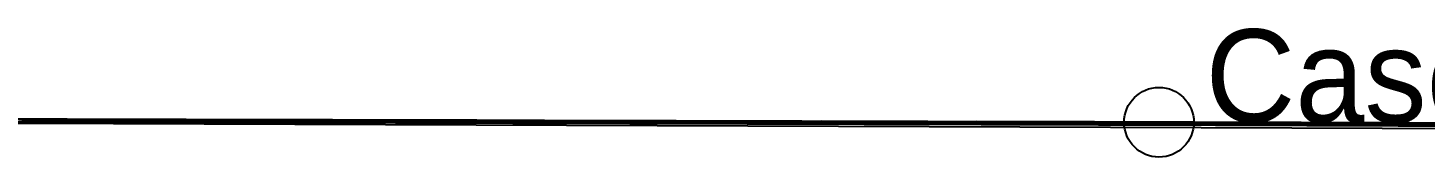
# Model space of a CAD drawing. Header units: metres. Extents: x 528129 to 864363, y 9998262 to 10000641.
# Drawn here: x 605744 to 617762, y 9999529 to 10000641 of the extents above; entities that cross this region are included whole.
import ezdxf

# ---------------------------------------------------------------- set-up
doc = ezdxf.new("R2010")
doc.units = ezdxf.units.M
for name, color, linetype in [('BACIA_CBHRCC', 1, 'CONTINUOUS'), ('HIDROGRAFIA', 5, 'CONTINUOUS'), ('LIMITES_MUNICIPAIS', 8, 'CONTINUOUS'), ('RIO_ARAGUAIA', 150, 'CONTINUOUS'), ('SEDES_MUNICIPAIS', 10, 'CONTINUOUS'), ('SUBBACIA_COCO', 30, 'CONTINUOUS')]:
    doc.layers.add(name, color=color, linetype=linetype)

msp = doc.modelspace()

# ---------------------------------------------------------------- linework, layer by layer
at = {"layer": 'BACIA_CBHRCC'}
for points in [[(605717.766, 9999854.97), (605884.174, 9999854.504), (606015.724, 9999854.146), (606106.918, 9999853.901), (606366.871, 9999853.21), (606570.482, 9999852.663), (606660.569, 9999852.425), (606734.996, 9999852.236), (606761.189, 9999852.182), (606765.022, 9999852.186), (606750.219, 9999852.243), (606702.176, 9999852.397), (606680.627, 9999852.475), (606701.395, 9999852.439), (606768.702, 9999852.274), (606801.883, 9999852.197), (606800.243, 9999852.217), (606759.756, 9999852.344), (606650.922, 9999852.673), (606692.344, 9999852.561), (606823.849, 9999852.217), (606887.555, 9999852.059), (606934.017, 9999851.953), (607041.195, 9999851.662), (607140.445, 9999851.393), (607337.4, 9999850.862), (607392.841, 9999850.721), (607481.364, 9999850.482), (607537.67, 9999850.339), (607558.854, 9999850.301), (607660.847, 9999850.046), (607568.908, 9999850.316), (607503.119, 9999850.513), (607388.126, 9999850.861), (607269.371, 9999851.222), (607194.68, 9999851.453), (607104.451, 9999851.737), (607043.475, 9999851.937), (606991.368, 9999852.113), (606926.25, 9999852.315), (606859.33, 9999852.512), (606695.871, 9999852.987), (606601.543, 9999853.258), (606498.395, 9999853.551), (606343.353, 9999853.986), (606242.476, 9999854.268), (606080.856, 9999854.716), (605767.263, 9999855.58), (605632.971, 9999855.955)], [(605665.663, 9999855.912), (605745.62, 9999855.713), (605837.058, 9999855.484), (605894.648, 9999855.34), (605943.36, 9999855.221), (605979.08, 9999855.138), (605994.647, 9999855.117), (605976.614, 9999855.18), (605870.351, 9999855.511), (605810.137, 9999855.705), (605775.428, 9999855.814), (605731.509, 9999855.947)], [(605677.01, 9999856.274), (605754.456, 9999856.078), (605962.185, 9999855.548), (606049.631, 9999855.322), (606143.867, 9999855.078), (606299.162, 9999854.671), (606396.184, 9999854.413), (606507.896, 9999854.114), (606720.997, 9999853.538), (606855.384, 9999853.173), (607260.439, 9999852.067), (607398.198, 9999851.691), (607514.469, 9999851.374), (607634.327, 9999851.048), (607678.482, 9999850.934), (607781.473, 9999850.651), (607881.754, 9999850.37), (608001.245, 9999850.032), (608101.262, 9999849.746), (608273.076, 9999849.253), (608483.137, 9999848.646), (608842.369, 9999847.604), (608970.225, 9999847.235), (609103.36, 9999846.863), (609212.814, 9999846.572), (609248.678, 9999846.487), (609388.759, 9999846.191), (609440.221, 9999846.091), (609468.872, 9999846.042), (609495.634, 9999846.02), (609530.343, 9999845.972), (609594.355, 9999845.849), (609604.915, 9999845.837), (609606.488, 9999845.851), (609599.164, 9999845.89), (609582.648, 9999845.955), (609538.741, 9999846.107), (609473.862, 9999846.325), (609455.243, 9999846.396), (609452.109, 9999846.423), (609461.808, 9999846.413), (609476.574, 9999846.388), (609507.146, 9999846.328), (609571.559, 9999846.179), (609600.183, 9999846.116), (609632.06, 9999846.051), (609656.12, 9999846), (609695.23, 9999845.905), (609751.374, 9999845.762), (609822.301, 9999845.577), (609950.476, 9999845.235), (610090.331, 9999844.859), (610374.089, 9999844.096), (610506.062, 9999843.743), (610583.222, 9999843.54), (610649.842, 9999843.367), (610703.957, 9999843.231), (610824.201, 9999842.935), (611092.456, 9999842.254), (611188.754, 9999842.005), (611249.409, 9999841.85), (611302.196, 9999841.717), (611344.806, 9999841.613), (611380.252, 9999841.54), (611390.017, 9999841.552), (611398.814, 9999841.55), (611414.1, 9999841.529), (611438.342, 9999841.482), (611474.964, 9999841.399), (611538.359, 9999841.243), (611623.107, 9999841.022), (611752.809, 9999840.671), (611877.875, 9999840.327), (612112.48, 9999839.675), (612267.538, 9999839.247), (612396.103, 9999838.893), (612519.862, 9999838.553), (612608.635, 9999838.312), (612687.432, 9999838.102), (612746.623, 9999837.949), (612797.6, 9999837.82), (612891.801, 9999837.587), (612975.53, 9999837.377), (613118.854, 9999837.015), (613225.949, 9999836.75), (613283.911, 9999836.603), (613353.115, 9999836.423), (613433.482, 9999836.207), (613614.574, 9999835.715), (614043.343, 9999834.538), (614236.897, 9999834.005), (614481.5, 9999833.329), (614765.135, 9999832.546), (614898.914, 9999832.18), (615159.713, 9999831.467), (615560.182, 9999830.366), (616055.379, 9999829.008), (616294.492, 9999828.346), (616383.788, 9999828.101), (616412.723, 9999828.022), (616779.142, 9999826.894), (616885.531, 9999826.565), (616990.111, 9999826.239), (617108.48, 9999825.866), (617211.269, 9999825.537), (617294.44, 9999825.268), (617343.386, 9999825.106), (617408.716, 9999824.878), (617424.069, 9999824.814), (617435.013, 9999824.748), (617451.674, 9999824.674), (617482.087, 9999824.565), (617561.628, 9999824.304), (617635.379, 9999824.071), (617721.403, 9999823.805), (617843.558, 9999823.431)], [(605692.659, 9999852.007), (605860.886, 9999851.549), (606011.376, 9999851.136), (606146.926, 9999850.753), (606288.221, 9999850.35), (606414.752, 9999849.99), (606540.99, 9999849.635), (606710.855, 9999849.161), (606858.83, 9999848.75), (606983.608, 9999848.412), (607168.133, 9999847.926), (607248.804, 9999847.711), (607335.23, 9999847.478), (607565.538, 9999846.856), (607698.163, 9999846.499), (607819.557, 9999846.176), (608040.661, 9999845.591), (608175.254, 9999845.234), (608225.067, 9999845.105), (608263.714, 9999845.018), (608270.865, 9999845.015), (608272.374, 9999845.044), (608281.902, 9999845.035), (608357.917, 9999844.884), (608388.111, 9999844.837), (608429.388, 9999844.743), (608473.927, 9999844.631), (608555.559, 9999844.419), (608823.312, 9999843.718), (608933.869, 9999843.421), (608975.399, 9999843.318), (608965.219, 9999843.367), (608923.653, 9999843.511), (608905.708, 9999843.578), (608892.443, 9999843.632), (608866.567, 9999843.752), (608796.91, 9999843.978), (608694.691, 9999844.282), (608566.204, 9999844.654), (608424.709, 9999845.056), (608275.502, 9999845.477), (608172.19, 9999845.769), (608004.408, 9999846.245), (607890.505, 9999846.57), (607719.525, 9999847.06), (607611.132, 9999847.372), (607411.643, 9999847.949), (607283.098, 9999848.324), (607213.5, 9999848.531), (607141.548, 9999848.752), (607089.274, 9999848.921), (607059.56, 9999849.022), (607037.64, 9999849.103), (607016.989, 9999849.192), (606997.114, 9999849.27), (606934.288, 9999849.494), (606900.175, 9999849.612), (606880.162, 9999849.682), (606776.333, 9999849.974), (606635.004, 9999850.374), (606526.139, 9999850.684), (606413.18, 9999851.006), (606286.652, 9999851.366), (606150.572, 9999851.749), (606007.063, 9999852.15), (605828.384, 9999852.645), (605731.183, 9999852.913)], [(617765.821, 9999808.356), (617677.73, 9999808.676), (617565.222, 9999809.074), (617435.138, 9999809.527), (617350.426, 9999809.819), (617261.226, 9999810.124), (617165.561, 9999810.449), (617013.453, 9999810.96), (616809.121, 9999811.645), (616715.627, 9999811.96), (616629.039, 9999812.253), (616553.177, 9999812.512), (616325.137, 9999813.304), (616137.878, 9999813.947), (616052.874, 9999814.236), (615875.615, 9999814.833), (615613.538, 9999815.72), (615521.24, 9999816.029), (615148.606, 9999817.267), (615016.148, 9999817.704), (614878.048, 9999818.156), (614700.556, 9999818.735), (614478.828, 9999819.454), (614332.217, 9999819.927), (614231.969, 9999820.249), (614470.369, 9999819.529), (614533.145, 9999819.344), (614531.165, 9999819.368), (614491.43, 9999819.511), (614428.781, 9999819.732), (614389.965, 9999819.873), (614378.169, 9999819.929), (614459.032, 9999819.71), (614491.553, 9999819.634), (614498.502, 9999819.632), (614497.385, 9999819.656), (614488.367, 9999819.703), (614467.682, 9999819.787), (614472.263, 9999819.795), (614518.855, 9999819.666), (614584.421, 9999819.475), (614702.915, 9999819.119), (614787.96, 9999818.865), (614787.114, 9999818.869), (614778.893, 9999818.897), (614673.728, 9999819.24), (614581.054, 9999819.543), (614493.666, 9999819.832), (614374.388, 9999820.223), (614126.575, 9999821.034), (614014.352, 9999821.39), (613889.387, 9999821.782), (613759.863, 9999822.187), (613632.648, 9999822.583), (613462.657, 9999823.108), (613206.687, 9999823.889), (613159.918, 9999824.05), (613148.991, 9999824.104), (613073.039, 9999824.361), (612871.661, 9999825.028), (612923.447, 9999824.891), (612949.35, 9999824.826), (612956.262, 9999824.834), (612930.293, 9999824.936), (612880.673, 9999825.11), (612813.424, 9999825.337), (612733.489, 9999825.6), (612602.379, 9999826.023), (612463.855, 9999826.458), (612269.533, 9999827.061), (612068.766, 9999827.684), (611918.204, 9999828.153), (611816.131, 9999828.471), (611615.188, 9999829.093), (611462.954, 9999829.567), (611363.728, 9999829.878), (611190.884, 9999830.424), (611052.239, 9999830.865), (610903.204, 9999831.343), (610823.649, 9999831.6), (610751.578, 9999831.836), (610689.297, 9999832.042), (610639.473, 9999832.211), (610609.412, 9999832.32), (610590.571, 9999832.395), (610580.904, 9999832.442), (610572.475, 9999832.523), (610560.417, 9999832.609), (610552.918, 9999832.651), (610514.923, 9999832.793), (610443.242, 9999833.036), (610342.37, 9999833.365), (610257.751, 9999833.636), (610164.204, 9999833.93), (609967.186, 9999834.548), (609874.398, 9999834.841), (609706.27, 9999835.372), (609613.33, 9999835.666), (609545.274, 9999835.886), (609517.995, 9999835.985), (609558.519, 9999835.886), (609643.504, 9999835.65), (609754.359, 9999835.335), (609842.357, 9999835.082), (609937.03, 9999834.806), (610098.87, 9999834.331), (610216.104, 9999833.986), (610796.318, 9999832.266), (611140.378, 9999831.245), (611303.175, 9999830.762), (611413.372, 9999830.437), (611519.241, 9999830.125), (611659.37, 9999829.714), (611739.425, 9999829.48), (611906.557, 9999828.995), (612032.812, 9999828.623), (612184.515, 9999828.17), (612321.84, 9999827.76), (612552.198, 9999827.074), (612639.256, 9999826.817), (612773.794, 9999826.425), (612853.264, 9999826.201), (612906.727, 9999826.053), (612947.098, 9999825.947), (612970.093, 9999825.896), (612969.41, 9999825.929), (612952.49, 9999826.003), (612925.048, 9999826.109), (612868.839, 9999826.311), (612784.373, 9999826.607), (612738.202, 9999826.775), (612723.016, 9999826.844), (612709.039, 9999826.933), (612677.8, 9999827.052), (612613.282, 9999827.278), (612555.055, 9999827.473), (612486.528, 9999827.698), (612412.53, 9999827.938), (612332.198, 9999828.197), (612174.705, 9999828.694), (612047.538, 9999829.088), (611833.456, 9999829.746), (611727.163, 9999830.074), (611629.489, 9999830.377), (611541.31, 9999830.653), (611418.861, 9999831.038), (611330.37, 9999831.314), (611233.633, 9999831.614), (610850.897, 9999832.796), (610662.461, 9999833.374), (610407.648, 9999834.153), (610138.614, 9999834.977), (610004.582, 9999835.387), (609909.319, 9999835.681), (609806.307, 9999836.003), (609717.753, 9999836.284), (609608.935, 9999836.636), (609583.747, 9999836.727), (609583.961, 9999836.749), (609624.057, 9999836.658), (609665.87, 9999836.548), (609759.974, 9999836.297), (609815.583, 9999836.152), (609851.258, 9999836.065), (609933.099, 9999835.845), (610114.959, 9999835.338), (610159.985, 9999835.218), (610181.167, 9999835.181), (610154.769, 9999835.275), (610050.858, 9999835.614), (609957.565, 9999835.911), (609756.179, 9999836.551), (609687.958, 9999836.769), (609629.067, 9999836.958), (609569.914, 9999837.15), (609531.513, 9999837.289), (609494.616, 9999837.415), (609528.28, 9999837.352), (609536.122, 9999837.345), (609513.482, 9999837.434), (609435.98, 9999837.693), (609380.281, 9999837.874), (609278.271, 9999838.196), (609081.443, 9999838.798), (608841.736, 9999839.522), (608646.208, 9999840.109), (608511.919, 9999840.51), (608242.674, 9999841.312), (608118.113, 9999841.683), (607944.883, 9999842.2), (607836.911, 9999842.522), (607575.739, 9999843.295), (607472.353, 9999843.6), (607320.59, 9999844.041), (607031.912, 9999844.872), (606771.168, 9999845.63), (606581.115, 9999846.186), (606469.727, 9999846.509), (606318.95, 9999846.942), (606211.342, 9999847.248), (606100.385, 9999847.564), (605929.796, 9999848.047), (605820.051, 9999848.358), (605714.779, 9999848.658)]]:
    msp.add_lwpolyline(points, dxfattribs=at)
at = {"layer": 'HIDROGRAFIA'}
for points in [[(611326.51, 9999832.032), (611118.156, 9999832.704), (610440.919, 9999834.744), (609984.759, 9999836.165), (609451.848, 9999837.798), (608733.931, 9999840.007), (608634.507, 9999840.329), (608611.929, 9999840.481), (608318.347, 9999841.5), (608146.728, 9999842.041), (607754.07, 9999843.219), (607121.749, 9999845.029), (606891.472, 9999845.729), (607135.201, 9999845.078), (606778.49, 9999846.224), (606407.95, 9999847.32), (606245.382, 9999847.817), (606295.308, 9999847.723), (606746.895, 9999846.43), (607184.686, 9999845.152), (607392.266, 9999844.595), (607537.055, 9999844.219), (607753.682, 9999843.584), (608060.901, 9999842.652), (608429.783, 9999841.587), (608620.729, 9999841.058), (608748.377, 9999840.792), (608852.346, 9999840.669), (608784.627, 9999840.914), (607786.188, 9999844.059), (606819.718, 9999846.984), (606771.713, 9999847.17), (607026.632, 9999846.462), (607791.913, 9999844.25), (607966.937, 9999843.77), (608046.731, 9999843.574), (608046.761, 9999843.64), (608222.172, 9999843.156), (609210.089, 9999840.355), (609640.535, 9999839.148), (609863.63, 9999838.581), (609768.022, 9999838.918), (609927.217, 9999838.48), (610214.915, 9999837.664)], [(610214.915, 9999837.664), (610151.367, 9999837.864), (609864.737, 9999838.767), (609719.971, 9999839.282), (609926.871, 9999838.748), (610544.663, 9999837.018), (610870.702, 9999836.231), (610815.434, 9999836.57), (610556.156, 9999837.592), (610089.322, 9999839.111), (609857.496, 9999839.947), (610211.633, 9999839), (610800.321, 9999837.368), (611183.182, 9999836.321), (611448.997, 9999835.603), (611420.847, 9999835.77), (611246.57, 9999836.367), (611376.388, 9999836.031), (611711.01, 9999835.073), (611168.944, 9999836.967), (610929.962, 9999837.717), (610786.155, 9999838.285), (610579.028, 9999838.918), (610307.735, 9999839.755), (610339.798, 9999839.696), (610531.144, 9999839.184), (610562.78, 9999839.127), (610747.816, 9999838.615), (610769.355, 9999838.555), (610976.914, 9999838.1), (611256.436, 9999837.362), (611658.403, 9999836.252), (611902.053, 9999835.646), (611825.407, 9999835.916), (611319.369, 9999837.479), (610845.485, 9999838.868), (610610.558, 9999839.528), (609945.987, 9999841.34), (609792.196, 9999841.822), (609900.523, 9999841.547), (610103.687, 9999840.987), (610978.887, 9999838.582), (611558.405, 9999836.889), (611615.222, 9999836.761), (612206.154, 9999835.121), (612330.923, 9999834.798), (612200.42, 9999835.282), (611870.879, 9999836.319), (611470.315, 9999837.614), (611501.995, 9999837.605), (611708.989, 9999837.03), (611831.181, 9999836.735), (612291.434, 9999835.388), (612052.198, 9999836.22), (612070.011, 9999836.295), (611821.474, 9999837.103), (611361.085, 9999838.528), (611185.637, 9999839.084), (610820.085, 9999840.215), (610277.963, 9999841.813), (610070.333, 9999842.437), (609988.878, 9999842.705), (610232.889, 9999842.064), (610535.118, 9999841.186), (610896.476, 9999840.094), (611284.853, 9999838.999), (611361.643, 9999838.876), (611253.077, 9999839.254), (609925.144, 9999843.289), (609898.014, 9999843.417), (610078.597, 9999842.949), (610625.142, 9999841.424), (611613.905, 9999838.677), (612629.812, 9999835.776), (612918.426, 9999834.979), (612934.425, 9999834.946), (612963.575, 9999834.888)], [(617896.907, 9999814.141), (617641.585, 9999814.945), (616940.243, 9999817.2), (615920.508, 9999820.39), (615697.251, 9999821.095), (614900.227, 9999823.661), (614613.285, 9999824.551), (613975.568, 9999826.485), (612700.581, 9999830.275), (611170.487, 9999834.882), (610915.439, 9999835.631), (610440.822, 9999836.992), (610418.23, 9999837.059), (610214.915, 9999837.664)], [(618028.089, 9999809.573), (617454.662, 9999811.399), (616671.172, 9999814.018), (616320.254, 9999815.159), (615985.841, 9999816.278), (615794.373, 9999817.026), (614487.225, 9999821.338), (613823.576, 9999823.46), (613502.855, 9999824.571), (613322.281, 9999825.159), (612969.737, 9999826.273), (612802.901, 9999826.834), (612830.029, 9999826.814), (612703.552, 9999827.239), (612419.058, 9999828.152), (612310.688, 9999828.527), (612003.664, 9999829.509), (611854.578, 9999830.043), (611655.57, 9999830.676), (610847.607, 9999833.177), (610820.39, 9999833.301), (611154.481, 9999832.329), (611502.244, 9999831.392), (611346.454, 9999831.959), (611326.51, 9999832.032)], [(617844.502, 9999810.973), (617530.752, 9999812.048), (617325.011, 9999812.732), (617010.917, 9999813.761), (616710.386, 9999814.731), (616358.458, 9999815.864), (615968.113, 9999817.165), (615773.954, 9999817.797), (615513.112, 9999818.628), (615216.168, 9999819.564), (614968.966, 9999820.34), (614708.751, 9999821.175), (614503.503, 9999821.845), (614301.404, 9999822.539), (614179.819, 9999822.948), (613973.997, 9999823.631), (613539.931, 9999825.049), (613258.397, 9999825.962), (612961.166, 9999826.931), (612687.285, 9999827.822), (612367.576, 9999828.838), (611982.839, 9999830.04), (611731.716, 9999830.818), (611443.542, 9999831.682), (611326.51, 9999832.032)], [(612963.575, 9999834.888), (612769.614, 9999835.524), (612846.088, 9999835.453), (612832.506, 9999835.645), (613058.086, 9999835.068), (612927.055, 9999835.526), (612945.025, 9999835.541), (613098.581, 9999835.128), (613283.239, 9999834.701), (613332.679, 9999834.721), (613495.108, 9999834.356), (613919.765, 9999833.103), (614140.985, 9999832.501), (614190.39, 9999832.472), (614492.506, 9999831.752), (614596.222, 9999831.626), (614500.838, 9999832.367), (614288.518, 9999833.138), (614071.707, 9999833.857), (613903.988, 9999834.458), (613919.614, 9999834.539), (613999.426, 9999834.365), (614445.729, 9999833.208), (615303.65, 9999830.868), (615790.609, 9999829.628), (616366.034, 9999828.107), (616572.212, 9999827.561), (616625.308, 9999827.42)], [(620601.479, 9999809.783), (620068.699, 9999811.604), (619901.569, 9999812.224), (619773.711, 9999812.935), (619422.856, 9999814.16), (618418.549, 9999817.545), (618307.082, 9999817.933), (618259.253, 9999818.148), (618434.203, 9999817.724), (618003.658, 9999819.171), (618003.797, 9999819.396), (617788.368, 9999820.145), (617735.973, 9999820.327), (617545.228, 9999820.949), (617461.532, 9999821.306), (617190.48, 9999822.177), (616935.557, 9999822.961), (616552.928, 9999824.109), (615660.558, 9999826.74), (615277.662, 9999827.885), (613747.836, 9999832.496), (613492.679, 9999833.267), (613101.596, 9999834.466), (612963.575, 9999834.888)]]:
    msp.add_lwpolyline(points, dxfattribs=at)
at = {"layer": 'LIMITES_MUNICIPAIS'}
for points in [[(576992.691, 9999905.353), (606481.232, 9999819.813), (627530.506, 9999742.395), (644206.629, 9999671.494)], [(635613.293, 9999732.367), (615958.224, 9999803.231), (582707.879, 9999899.502)], [(582707.879, 9999899.502), (615958.224, 9999803.231), (635613.293, 9999732.367)], [(618088.682, 9999809.19), (616763.251, 9999813.52), (616995.389, 9999812.88), (615977.532, 9999816.224), (615389.975, 9999818.328), (614547.558, 9999821.074), (613637.913, 9999823.932), (613553.609, 9999824.375), (612796.946, 9999826.708), (612265.992, 9999828.671), (611008.923, 9999832.7), (611856.176, 9999830.283), (610826.141, 9999833.441), (608856.605, 9999839.544), (608183.911, 9999841.894), (606670.314, 9999846.29), (606805.731, 9999846.091), (607643.031, 9999843.855), (608597.72, 9999841.091), (608746.181, 9999840.958), (607927.667, 9999843.559), (606975.086, 9999846.402), (606430, 9999848.137), (607933.976, 9999843.864), (608089.877, 9999843.531), (609705.743, 9999838.979), (610267.743, 9999837.454), (609767.09, 9999839.138), (610242.119, 9999837.912), (610889.471, 9999836.001), (610938.005, 9999836.104), (610504.511, 9999837.669), (609905.451, 9999839.661), (609963.354, 9999839.652), (611030.439, 9999836.662), (611517.242, 9999835.437), (610729.049, 9999837.862), (611291.388, 9999836.35), (610538.115, 9999838.773), (610445.899, 9999839.392), (611727.527, 9999836.094), (611345.549, 9999837.333), (610344.797, 9999840.148), (609499.285, 9999842.575), (610337.917, 9999840.387), (611711.923, 9999836.484), (612273.786, 9999834.943), (611519.453, 9999837.325), (611335.587, 9999838.011), (611811.13, 9999836.812), (611630.055, 9999837.644), (610918.55, 9999839.824), (611152.357, 9999839.324), (610946.604, 9999840.074), (609797.725, 9999843.588), (609678.351, 9999844.004), (610768.708, 9999841.062), (612428.212, 9999836.337), (612848.416, 9999835.273), (612336.286, 9999836.986), (612810.775, 9999835.731), (613112.559, 9999835.144), (612918.242, 9999835.899), (613955.175, 9999833.124), (613728.651, 9999834.02), (612840.924, 9999836.712), (612568.902, 9999837.642), (612868.808, 9999836.962), (613959.341, 9999833.968), (613469.079, 9999835.623), (613485.027, 9999835.857), (611320.69, 9999842.053), (610187.179, 9999845.146), (609488.4, 9999846.74), (609541.466, 9999846.491), (608362.468, 9999849.583), (605678.584, 9999856.749)], [(617988.755, 9999813.709), (617068.682, 9999816.69), (615413.323, 9999821.914), (614483.105, 9999824.904), (612330.165, 9999831.3), (611771.655, 9999833.03), (610267.743, 9999837.454), (610267.743, 9999837.454), (609705.743, 9999838.979), (608089.877, 9999843.531), (607933.976, 9999843.864), (606430, 9999848.137), (606975.086, 9999846.402), (607927.667, 9999843.559), (608746.181, 9999840.958), (608597.72, 9999841.091), (607643.031, 9999843.855), (606805.731, 9999846.091), (606670.314, 9999846.29), (608183.911, 9999841.894), (608856.605, 9999839.544), (610826.141, 9999833.441), (611856.176, 9999830.283), (611008.923, 9999832.7), (612265.992, 9999828.671), (612796.946, 9999826.708), (613553.609, 9999824.375), (613637.913, 9999823.932), (614547.558, 9999821.074), (615389.975, 9999818.328), (615977.532, 9999816.224), (616995.389, 9999812.88), (616763.251, 9999813.52), (618088.682, 9999809.19)], [(619490.065, 9999819.077), (615767.974, 9999829.697), (614917.649, 9999831.941), (613485.027, 9999835.857), (613469.079, 9999835.623), (613959.341, 9999833.968), (612868.808, 9999836.962), (612568.902, 9999837.642), (612840.924, 9999836.712), (613728.651, 9999834.02), (613955.175, 9999833.124), (612918.242, 9999835.899), (613112.559, 9999835.144), (612810.775, 9999835.731), (612336.286, 9999836.986), (612848.416, 9999835.273), (612428.212, 9999836.337), (610768.708, 9999841.062), (609678.351, 9999844.004), (609797.725, 9999843.588), (610946.604, 9999840.074), (611152.357, 9999839.324), (610918.55, 9999839.824), (611630.055, 9999837.644), (611811.13, 9999836.812), (611335.587, 9999838.011), (611519.453, 9999837.325), (612273.786, 9999834.943), (611711.923, 9999836.484), (610337.917, 9999840.387), (609499.285, 9999842.575), (610344.797, 9999840.148), (611345.549, 9999837.333), (611727.527, 9999836.094), (610445.899, 9999839.392), (610538.115, 9999838.773), (611291.388, 9999836.35), (610729.049, 9999837.862), (611517.242, 9999835.437), (611030.439, 9999836.662), (609963.354, 9999839.652), (609905.451, 9999839.661), (610504.511, 9999837.669), (610938.005, 9999836.104), (610889.471, 9999836.001), (610242.119, 9999837.912), (609767.09, 9999839.138), (610267.743, 9999837.454), (611771.655, 9999833.03), (612330.165, 9999831.3), (614483.105, 9999824.904), (615413.323, 9999821.914), (617068.682, 9999816.69), (617988.755, 9999813.709)]]:
    msp.add_lwpolyline(points, dxfattribs=at)
at = {"layer": 'RIO_ARAGUAIA'}
for points in [[(605242.352, 9999857.788), (606285.829, 9999855.162), (608645.197, 9999849.015), (610325.2, 9999844.772), (612717.201, 9999838.411), (616535.072, 9999827.678), (616625.308, 9999827.42)], [(616625.308, 9999827.42), (619359.184, 9999819.775), (621664.403, 9999813.578), (624587.22, 9999805.25), (626672.486, 9999799.311), (628230.972, 9999794.966), (630973.929, 9999787.226), (633650.729, 9999779.259), (636201.306, 9999771.457), (639281.695, 9999761.891), (641745.99, 9999753.937), (641832.904, 9999753.654)]]:
    msp.add_lwpolyline(points, dxfattribs=at)
at = {"layer": 'SEDES_MUNICIPAIS'}
msp.add_circle((615473.5, 9999829.375), 300, dxfattribs=at)
at = {"layer": 'SUBBACIA_COCO'}
for points in [[(605717.766, 9999854.97), (605884.174, 9999854.504), (606015.724, 9999854.146), (606106.918, 9999853.901), (606366.871, 9999853.21), (606570.482, 9999852.663), (606660.569, 9999852.425), (606734.996, 9999852.236), (606761.189, 9999852.182), (606765.022, 9999852.186), (606750.219, 9999852.243), (606702.176, 9999852.397), (606680.627, 9999852.475), (606701.395, 9999852.439), (606768.702, 9999852.274), (606801.883, 9999852.197), (606800.243, 9999852.217), (606759.756, 9999852.344), (606650.922, 9999852.673), (606692.344, 9999852.561), (606823.849, 9999852.217), (606887.555, 9999852.059), (606934.017, 9999851.953), (607041.195, 9999851.662), (607140.445, 9999851.393), (607337.4, 9999850.862), (607392.841, 9999850.721), (607481.364, 9999850.482), (607537.67, 9999850.339), (607558.854, 9999850.301), (607660.847, 9999850.046), (607568.908, 9999850.316), (607503.119, 9999850.513), (607388.126, 9999850.861), (607269.371, 9999851.222), (607194.68, 9999851.453), (607104.451, 9999851.737), (607043.475, 9999851.937), (606991.368, 9999852.113), (606926.25, 9999852.315), (606859.33, 9999852.512), (606695.871, 9999852.987), (606601.543, 9999853.258), (606498.395, 9999853.551), (606343.353, 9999853.986), (606242.476, 9999854.268), (606080.856, 9999854.716), (605767.263, 9999855.58), (605632.971, 9999855.955)], [(605665.663, 9999855.912), (605745.62, 9999855.713), (605837.058, 9999855.484), (605894.648, 9999855.34), (605943.36, 9999855.221), (605979.08, 9999855.138), (605994.647, 9999855.117), (605976.614, 9999855.18), (605870.351, 9999855.511), (605810.137, 9999855.705), (605775.428, 9999855.814), (605731.509, 9999855.947)], [(605677.01, 9999856.274), (605754.456, 9999856.078), (605962.185, 9999855.548), (606049.631, 9999855.322), (606143.867, 9999855.078), (606299.162, 9999854.671), (606396.184, 9999854.413), (606507.896, 9999854.114), (606720.997, 9999853.538), (606855.384, 9999853.173), (607260.439, 9999852.067), (607398.198, 9999851.691), (607514.469, 9999851.374), (607634.327, 9999851.048), (607678.482, 9999850.934), (607781.473, 9999850.651), (607881.754, 9999850.37), (608001.245, 9999850.032), (608101.262, 9999849.746), (608273.076, 9999849.253), (608483.137, 9999848.646), (608842.369, 9999847.604), (608970.225, 9999847.235), (609103.36, 9999846.863), (609212.814, 9999846.572), (609248.678, 9999846.487), (609388.759, 9999846.191), (609440.221, 9999846.091), (609468.872, 9999846.042), (609495.634, 9999846.02), (609530.343, 9999845.972), (609594.355, 9999845.849), (609604.915, 9999845.837), (609606.488, 9999845.851), (609599.164, 9999845.89), (609582.648, 9999845.955), (609538.741, 9999846.107), (609473.862, 9999846.325), (609455.243, 9999846.396), (609452.109, 9999846.423), (609461.808, 9999846.413), (609476.574, 9999846.388), (609507.146, 9999846.328), (609571.559, 9999846.179), (609600.183, 9999846.116), (609632.06, 9999846.051), (609656.12, 9999846), (609695.23, 9999845.905), (609751.374, 9999845.762), (609822.301, 9999845.577), (609950.476, 9999845.235), (610090.331, 9999844.859), (610374.089, 9999844.096), (610506.062, 9999843.743), (610583.222, 9999843.54), (610649.842, 9999843.367), (610703.957, 9999843.231), (610824.201, 9999842.935), (611092.456, 9999842.254), (611188.754, 9999842.005), (611249.409, 9999841.85), (611302.196, 9999841.717), (611344.806, 9999841.613), (611380.252, 9999841.54), (611390.017, 9999841.552), (611398.814, 9999841.55), (611414.1, 9999841.529), (611438.342, 9999841.482), (611474.964, 9999841.399), (611538.359, 9999841.243), (611623.107, 9999841.022), (611752.809, 9999840.671), (611877.875, 9999840.327), (612112.48, 9999839.675), (612267.538, 9999839.247), (612396.103, 9999838.893), (612519.862, 9999838.553), (612608.635, 9999838.312), (612687.432, 9999838.102), (612746.623, 9999837.949), (612797.6, 9999837.82), (612891.801, 9999837.587), (612975.53, 9999837.377), (613118.854, 9999837.015), (613225.949, 9999836.75), (613283.911, 9999836.603), (613353.115, 9999836.423), (613433.482, 9999836.207), (613614.574, 9999835.715), (614043.343, 9999834.538), (614236.897, 9999834.005), (614481.5, 9999833.329), (614765.135, 9999832.546), (614898.914, 9999832.18), (615159.713, 9999831.467), (615560.182, 9999830.366), (616055.379, 9999829.008), (616294.492, 9999828.346), (616383.788, 9999828.101), (616412.723, 9999828.022), (616779.142, 9999826.894), (616885.531, 9999826.565), (616990.111, 9999826.239), (617108.48, 9999825.866), (617211.269, 9999825.537), (617294.44, 9999825.268), (617343.386, 9999825.106), (617408.716, 9999824.878), (617424.069, 9999824.814), (617435.013, 9999824.748), (617451.674, 9999824.674), (617482.087, 9999824.565), (617561.628, 9999824.304), (617635.379, 9999824.071), (617721.403, 9999823.805), (617843.558, 9999823.431)], [(605692.659, 9999852.007), (605860.886, 9999851.549), (606011.376, 9999851.136), (606146.926, 9999850.753), (606288.221, 9999850.35), (606414.752, 9999849.99), (606540.99, 9999849.635), (606710.855, 9999849.161), (606858.83, 9999848.75), (606983.608, 9999848.412), (607168.133, 9999847.926), (607248.804, 9999847.711), (607335.23, 9999847.478), (607565.538, 9999846.856), (607698.163, 9999846.499), (607819.557, 9999846.176), (608040.661, 9999845.591), (608175.254, 9999845.234), (608225.067, 9999845.105), (608263.714, 9999845.018), (608270.865, 9999845.015), (608272.374, 9999845.044), (608281.902, 9999845.035), (608357.917, 9999844.884), (608388.111, 9999844.837), (608429.388, 9999844.743), (608473.927, 9999844.631), (608555.559, 9999844.419), (608823.312, 9999843.718), (608933.869, 9999843.421), (608975.399, 9999843.318), (608965.219, 9999843.367), (608923.653, 9999843.511), (608905.708, 9999843.578), (608892.443, 9999843.632), (608866.567, 9999843.752), (608796.91, 9999843.978), (608694.691, 9999844.282), (608566.204, 9999844.654), (608424.709, 9999845.056), (608275.502, 9999845.477), (608172.19, 9999845.769), (608004.408, 9999846.245), (607890.505, 9999846.57), (607719.525, 9999847.06), (607611.132, 9999847.372), (607411.643, 9999847.949), (607283.098, 9999848.324), (607213.5, 9999848.531), (607141.548, 9999848.752), (607089.274, 9999848.921), (607059.56, 9999849.022), (607037.64, 9999849.103), (607016.989, 9999849.192), (606997.114, 9999849.27), (606934.288, 9999849.494), (606900.175, 9999849.612), (606880.162, 9999849.682), (606776.333, 9999849.974), (606635.004, 9999850.374), (606526.139, 9999850.684), (606413.18, 9999851.006), (606286.652, 9999851.366), (606150.572, 9999851.749), (606007.063, 9999852.15), (605828.384, 9999852.645), (605731.183, 9999852.913)], [(617765.821, 9999808.356), (617677.73, 9999808.676), (617565.222, 9999809.074), (617435.138, 9999809.527), (617350.426, 9999809.819), (617261.226, 9999810.124), (617165.561, 9999810.449), (617013.453, 9999810.96), (616809.121, 9999811.645), (616715.627, 9999811.96), (616629.039, 9999812.253), (616553.177, 9999812.512), (616325.137, 9999813.304), (616137.878, 9999813.947), (616052.874, 9999814.236), (615875.615, 9999814.833), (615613.538, 9999815.72), (615521.24, 9999816.029), (615148.606, 9999817.267), (615016.148, 9999817.704), (614878.048, 9999818.156), (614700.556, 9999818.735), (614478.828, 9999819.454), (614332.217, 9999819.927), (614231.969, 9999820.249), (614470.369, 9999819.529), (614533.145, 9999819.344), (614531.165, 9999819.368), (614491.43, 9999819.511), (614428.781, 9999819.732), (614389.965, 9999819.873), (614378.169, 9999819.929), (614459.032, 9999819.71), (614491.553, 9999819.634), (614498.502, 9999819.632), (614497.385, 9999819.656), (614488.367, 9999819.703), (614467.682, 9999819.787), (614472.263, 9999819.795), (614518.855, 9999819.666), (614584.421, 9999819.475), (614702.915, 9999819.119), (614787.96, 9999818.865), (614787.114, 9999818.869), (614778.893, 9999818.897), (614673.728, 9999819.24), (614581.054, 9999819.543), (614493.666, 9999819.832), (614374.388, 9999820.223), (614126.575, 9999821.034), (614014.352, 9999821.39), (613889.387, 9999821.782), (613759.863, 9999822.187), (613632.648, 9999822.583), (613462.657, 9999823.108), (613206.687, 9999823.889), (613159.918, 9999824.05), (613148.991, 9999824.104), (613073.039, 9999824.361), (612871.661, 9999825.028), (612923.447, 9999824.891), (612949.35, 9999824.826), (612956.262, 9999824.834), (612930.293, 9999824.936), (612880.673, 9999825.11), (612813.424, 9999825.337), (612733.489, 9999825.6), (612602.379, 9999826.023), (612463.855, 9999826.458), (612269.533, 9999827.061), (612068.766, 9999827.684), (611918.204, 9999828.153), (611816.131, 9999828.471), (611615.188, 9999829.093), (611462.954, 9999829.567), (611363.728, 9999829.878), (611190.884, 9999830.424), (611052.239, 9999830.865), (610903.204, 9999831.343), (610823.649, 9999831.6), (610751.578, 9999831.836), (610689.297, 9999832.042), (610639.473, 9999832.211), (610609.412, 9999832.32), (610590.571, 9999832.395), (610580.904, 9999832.442), (610572.475, 9999832.523), (610560.417, 9999832.609), (610552.918, 9999832.651), (610514.923, 9999832.793), (610443.242, 9999833.036), (610342.37, 9999833.365), (610257.751, 9999833.636), (610164.204, 9999833.93), (609967.186, 9999834.548), (609874.398, 9999834.841), (609706.27, 9999835.372), (609613.33, 9999835.666), (609545.274, 9999835.886), (609517.995, 9999835.985), (609558.519, 9999835.886), (609643.504, 9999835.65), (609754.359, 9999835.335), (609842.357, 9999835.082), (609937.03, 9999834.806), (610098.87, 9999834.331), (610216.104, 9999833.986), (610796.318, 9999832.266), (611140.378, 9999831.245), (611303.175, 9999830.762), (611413.372, 9999830.437), (611519.241, 9999830.125), (611659.37, 9999829.714), (611739.425, 9999829.48), (611906.557, 9999828.995), (612032.812, 9999828.623), (612184.515, 9999828.17), (612321.84, 9999827.76), (612552.198, 9999827.074), (612639.256, 9999826.817), (612773.794, 9999826.425), (612853.264, 9999826.201), (612906.727, 9999826.053), (612947.098, 9999825.947), (612970.093, 9999825.896), (612969.41, 9999825.929), (612952.49, 9999826.003), (612925.048, 9999826.109), (612868.839, 9999826.311), (612784.373, 9999826.607), (612738.202, 9999826.775), (612723.016, 9999826.844), (612709.039, 9999826.933), (612677.8, 9999827.052), (612613.282, 9999827.278), (612555.055, 9999827.473), (612486.528, 9999827.698), (612412.53, 9999827.938), (612332.198, 9999828.197), (612174.705, 9999828.694), (612047.538, 9999829.088), (611833.456, 9999829.746), (611727.163, 9999830.074), (611629.489, 9999830.377), (611541.31, 9999830.653), (611418.861, 9999831.038), (611330.37, 9999831.314), (611233.633, 9999831.614), (610850.897, 9999832.796), (610662.461, 9999833.374), (610407.648, 9999834.153), (610138.614, 9999834.977), (610004.582, 9999835.387), (609909.319, 9999835.681), (609806.307, 9999836.003), (609717.753, 9999836.284), (609608.935, 9999836.636), (609583.747, 9999836.727), (609583.961, 9999836.749), (609624.057, 9999836.658), (609665.87, 9999836.548), (609759.974, 9999836.297), (609815.583, 9999836.152), (609851.258, 9999836.065), (609933.099, 9999835.845), (610114.959, 9999835.338), (610159.985, 9999835.218), (610181.167, 9999835.181), (610154.769, 9999835.275), (610050.858, 9999835.614), (609957.565, 9999835.911), (609756.179, 9999836.551), (609687.958, 9999836.769), (609629.067, 9999836.958), (609569.914, 9999837.15), (609531.513, 9999837.289), (609494.616, 9999837.415), (609528.28, 9999837.352), (609536.122, 9999837.345), (609513.482, 9999837.434), (609435.98, 9999837.693), (609380.281, 9999837.874), (609278.271, 9999838.196), (609081.443, 9999838.798), (608841.736, 9999839.522), (608646.208, 9999840.109), (608511.919, 9999840.51), (608242.674, 9999841.312), (608118.113, 9999841.683), (607944.883, 9999842.2), (607836.911, 9999842.522), (607575.739, 9999843.295), (607472.353, 9999843.6), (607320.59, 9999844.041), (607031.912, 9999844.872), (606771.168, 9999845.63), (606581.115, 9999846.186), (606469.727, 9999846.509), (606318.95, 9999846.942), (606211.342, 9999847.248), (606100.385, 9999847.564), (605929.796, 9999848.047), (605820.051, 9999848.358), (605714.779, 9999848.658)]]:
    msp.add_lwpolyline(points, dxfattribs=at)

# ---------------------------------------------------------------- texts
at = {"layer": 'SEDES_MUNICIPAIS'}
msp.add_text('Caseara', height=800, dxfattribs=at).set_placement((615873.5, 9999829.375))

doc.saveas('drawing.dxf')
